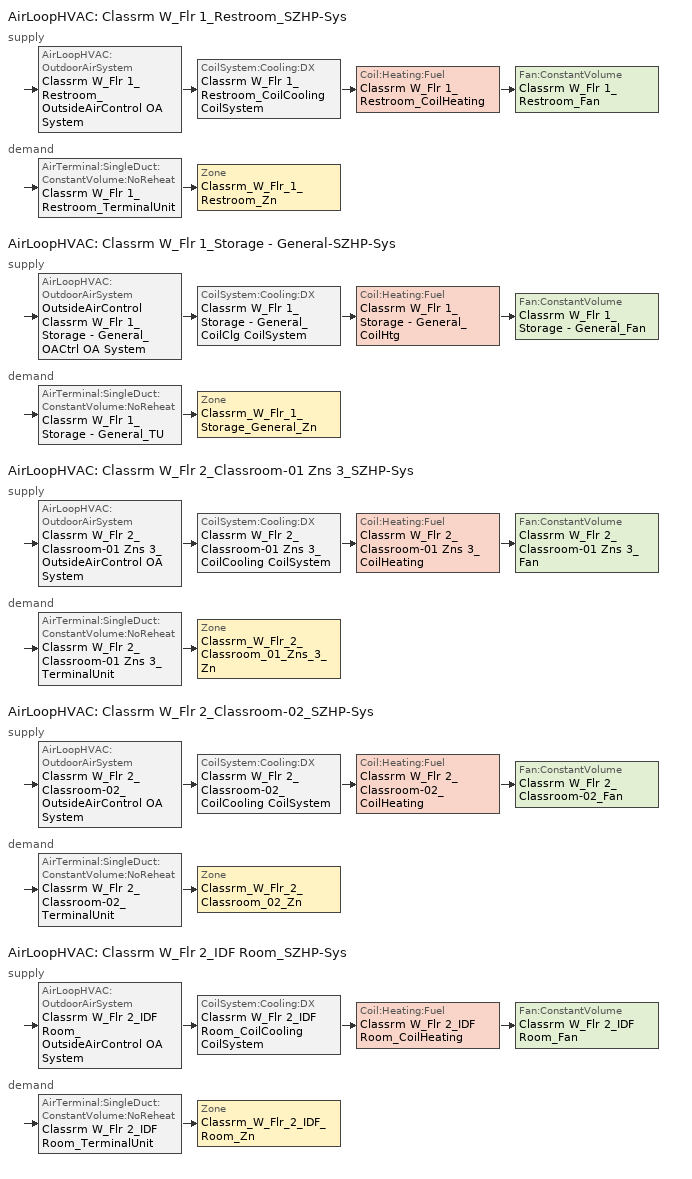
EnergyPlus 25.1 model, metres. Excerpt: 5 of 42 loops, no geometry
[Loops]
AirLoopHVAC 'Classrm W_Flr 1_Restroom_SZHP-Sys'
 supply: AirLoopHVAC:OutdoorAirSystem 'Classrm W_Flr 1_Restroom_OutsideAirControl OA System' > CoilSystem:Cooling:DX 'Classrm W_Flr 1_Restroom_CoilCooling CoilSystem' > Coil:Heating:Fuel 'Classrm W_Flr 1_Restroom_CoilHeating' > Fan:ConstantVolume 'Classrm W_Flr 1_Restroom_Fan'
 demand: AirTerminal:SingleDuct:ConstantVolume:NoReheat 'Classrm W_Flr 1_Restroom_TerminalUnit' > Zone 'Classrm_W_Flr_1_Restroom_Zn'
AirLoopHVAC 'Classrm W_Flr 1_Storage - General-SZHP-Sys'
 supply: AirLoopHVAC:OutdoorAirSystem 'OutsideAirControl Classrm W_Flr 1_Storage - General_OACtrl OA System' > CoilSystem:Cooling:DX 'Classrm W_Flr 1_Storage - General_CoilClg CoilSystem' > Coil:Heating:Fuel 'Classrm W_Flr 1_Storage - General_CoilHtg' > Fan:ConstantVolume 'Classrm W_Flr 1_Storage - General_Fan'
 demand: AirTerminal:SingleDuct:ConstantVolume:NoReheat 'Classrm W_Flr 1_Storage - General_TU' > Zone 'Classrm_W_Flr_1_Storage_General_Zn'
AirLoopHVAC 'Classrm W_Flr 2_Classroom-01 Zns 3_SZHP-Sys'
 supply: AirLoopHVAC:OutdoorAirSystem 'Classrm W_Flr 2_Classroom-01 Zns 3_OutsideAirControl OA System' > CoilSystem:Cooling:DX 'Classrm W_Flr 2_Classroom-01 Zns 3_CoilCooling CoilSystem' > Coil:Heating:Fuel 'Classrm W_Flr 2_Classroom-01 Zns 3_CoilHeating' > Fan:ConstantVolume 'Classrm W_Flr 2_Classroom-01 Zns 3_Fan'
 demand: AirTerminal:SingleDuct:ConstantVolume:NoReheat 'Classrm W_Flr 2_Classroom-01 Zns 3_TerminalUnit' > Zone 'Classrm_W_Flr_2_Classroom_01_Zns_3_Zn'
AirLoopHVAC 'Classrm W_Flr 2_Classroom-02_SZHP-Sys'
 supply: AirLoopHVAC:OutdoorAirSystem 'Classrm W_Flr 2_Classroom-02_OutsideAirControl OA System' > CoilSystem:Cooling:DX 'Classrm W_Flr 2_Classroom-02_CoilCooling CoilSystem' > Coil:Heating:Fuel 'Classrm W_Flr 2_Classroom-02_CoilHeating' > Fan:ConstantVolume 'Classrm W_Flr 2_Classroom-02_Fan'
 demand: AirTerminal:SingleDuct:ConstantVolume:NoReheat 'Classrm W_Flr 2_Classroom-02_TerminalUnit' > Zone 'Classrm_W_Flr_2_Classroom_02_Zn'
AirLoopHVAC 'Classrm W_Flr 2_IDF Room_SZHP-Sys'
 supply: AirLoopHVAC:OutdoorAirSystem 'Classrm W_Flr 2_IDF Room_OutsideAirControl OA System' > CoilSystem:Cooling:DX 'Classrm W_Flr 2_IDF Room_CoilCooling CoilSystem' > Coil:Heating:Fuel 'Classrm W_Flr 2_IDF Room_CoilHeating' > Fan:ConstantVolume 'Classrm W_Flr 2_IDF Room_Fan'
 demand: AirTerminal:SingleDuct:ConstantVolume:NoReheat 'Classrm W_Flr 2_IDF Room_TerminalUnit' > Zone 'Classrm_W_Flr_2_IDF_Room_Zn'
[DesignSpecification:OutdoorAir] Outdoor Air Method=Maximum; Outdoor Air Flow per Person {m3/s-person}=7.07921e-05; Outdoor Air Flow per Zone Floor Area {m3/s-m2}=0.000762; Outdoor Air Flow per Zone {m3/s}=0; Outdoor Air Flow Air Changes per Hour {1/hr}=0; Outdoor Air Schedule=SchoolK8ClassroomHVACAvail
DSOA_Classrm_W_Flr_2_IDF_Room_Zn; DSOA_Classrm_W_Flr_1_Restroom_Zn; DSOA_Classrm_W_Flr_1_Storage_General_Zn; DSOA_Classrm_W_Flr_2_Classroom_01_Zns_3_Zn; DSOA_Classrm_W_Flr_2_Classroom_02_Zn
[Sizing:Zone] Zone Cooling Design Supply Air Temperature Input Method=TemperatureDifference; Zone Cooling Design Supply Air Temperature {C}=14; Zone Cooling Design Supply Air Temperature Difference {deltaC}=11.1111; Zone Heating Design Supply Air Temperature Input Method=TemperatureDifference; Zone Heating Design Supply Air Temperature {C}=40; Zone Heating Design Supply Air Temperature Difference {deltaC}=13.8889; Zone Cooling Design Supply Air Humidity Ratio {kgWater/kgDryAir}=0.0085; Zone Heating Design Supply Air Humidity Ratio {kgWater/kgDryAir}=0.008; Zone Heating Sizing Factor=1; Zone Cooling Sizing Factor=1; Cooling Design Air Flow Method=DesignDay; Cooling Design Air Flow Rate {m3/s}=0; Cooling Minimum Air Flow per Zone Floor Area {m3/s-m2}=0; Cooling Minimum Air Flow {m3/s}=0; Cooling Minimum Air Flow Fraction=0; Heating Design Air Flow Method=DesignDay; Heating Design Air Flow Rate {m3/s}=0; Heating Maximum Air Flow per Zone Floor Area {m3/s-m2}=0; Heating Maximum Air Flow {m3/s}=0; Heating Maximum Air Flow Fraction=0; Account for Dedicated Outdoor Air System=No; Zone Load Sizing Method=Sensible Load Only No Latent Load; Zone Latent Cooling Design Supply Air Humidity Ratio Input Method=HumidityRatioDifference; Zone Cooling Design Supply Air Humidity Ratio Difference {kgWater/kgDryAir}=0.005; Zone Latent Heating Design Supply Air Humidity Ratio Input Method=HumidityRatioDifference; Zone Humidification Design Supply Air Humidity Ratio Difference {kgWater/kgDryAir}=0.005
Name | Design Specification Outdoor Air Object
Classrm_W_Flr_1_Restroom_Zn | DSOA_Classrm_W_Flr_1_Restroom_Zn
Classrm_W_Flr_1_Storage_General_Zn | DSOA_Classrm_W_Flr_1_Storage_General_Zn
Classrm_W_Flr_2_Classroom_01_Zns_3_Zn | DSOA_Classrm_W_Flr_2_Classroom_01_Zns_3_Zn
Classrm_W_Flr_2_Classroom_02_Zn | DSOA_Classrm_W_Flr_2_Classroom_02_Zn
Classrm_W_Flr_2_IDF_Room_Zn | DSOA_Classrm_W_Flr_2_IDF_Room_Zn
[Sizing:System] Type of Load to Size On=Sensible; Design Outdoor Air Flow Rate {m3/s}=Autosize; Central Heating Maximum System Air Flow Ratio=1; Preheat Design Temperature {C}=5.68434e-14; Preheat Design Humidity Ratio {kgWater/kgDryAir}=0; Precool Design Temperature {C}=5.68434e-14; Precool Design Humidity Ratio {kgWater/kgDryAir}=0; Central Cooling Design Supply Air Temperature {C}=12.7778; Central Heating Design Supply Air Temperature {C}=35; Type of Zone Sum to Use=NonCoincident; 100% Outdoor Air in Cooling=No; 100% Outdoor Air in Heating=No; Central Cooling Design Supply Air Humidity Ratio {kgWater/kgDryAir}=0.0085; Central Heating Design Supply Air Humidity Ratio {kgWater/kgDryAir}=0.008; Cooling Supply Air Flow Rate Method=DesignDay; Cooling Supply Air Flow Rate {m3/s}=0; Cooling Supply Air Flow Rate Per Floor Area {m3/s-m2}=0.00996765; Cooling Fraction of Autosized Cooling Supply Air Flow Rate=1; Cooling Supply Air Flow Rate Per Unit Cooling Capacity {m3/s-W}=3.94755e-05; Heating Supply Air Flow Rate Method=DesignDay; Heating Supply Air Flow Rate {m3/s}=0; Heating Supply Air Flow Rate Per Floor Area {m3/s-m2}=0.00996765; Heating Fraction of Autosized Heating Supply Air Flow Rate=1; Heating Fraction of Autosized Cooling Supply Air Flow Rate=1; Heating Supply Air Flow Rate Per Unit Heating Capacity {m3/s-W}=3.15882e-05; System Outdoor Air Method=ZoneSum; Zone Maximum Outdoor Air Fraction=1; Cooling Design Capacity Method=CoolingDesignCapacity; Cooling Design Capacity {W}=Autosize; Cooling Design Capacity Per Floor Area {W/m2}=234.7; Fraction of Autosized Cooling Design Capacity=1; Heating Design Capacity Method=HeatingDesignCapacity; Heating Design Capacity {W}=Autosize; Heating Design Capacity Per Floor Area {W/m2}=157; Fraction of Autosized Heating Design Capacity=1; Central Cooling Capacity Control Method=OnOff; Occupant Diversity=Autosize
Classrm W_Flr 1_Restroom_SZHP-Sys; Classrm W_Flr 1_Storage - General-SZHP-Sys; Classrm W_Flr 2_Classroom-01 Zns 3_SZHP-Sys; Classrm W_Flr 2_Classroom-02_SZHP-Sys; Classrm W_Flr 2_IDF Room_SZHP-Sys
[AirTerminal:SingleDuct:ConstantVolume:NoReheat] Availability Schedule=Always On Discrete; Maximum Air Flow Rate {m3/s}=Autosize
Classrm W_Flr 1_Restroom_TerminalUnit; Classrm W_Flr 1_Storage - General_TU; Classrm W_Flr 2_Classroom-01 Zns 3_TerminalUnit; Classrm W_Flr 2_Classroom-02_TerminalUnit; Classrm W_Flr 2_IDF Room_TerminalUnit
[Zone equipment]
Classrm_W_Flr_1_Restroom_Zn: Classrm W_Flr 1_Restroom_Zn PropExhFan, Classrm W_Flr 1_Restroom_TerminalUnit
Classrm_W_Flr_1_Storage_General_Zn: Classrm W_Flr 1_Storage - General_TU
Classrm_W_Flr_2_Classroom_01_Zns_3_Zn: Classrm W_Flr 2_Classroom-01 Zns 3_TerminalUnit
Classrm_W_Flr_2_Classroom_02_Zn: Classrm W_Flr 2_Classroom-02_TerminalUnit
Classrm_W_Flr_2_IDF_Room_Zn: Classrm W_Flr 2_IDF Room_TerminalUnit
[Fan:ConstantVolume] Availability Schedule=SchoolK8ClassroomHVACAvail; Fan Total Efficiency=0.57; Pressure Rise {Pa}=891.71; Maximum Flow Rate {m3/s}=Autosize; Motor Efficiency=0.88; Motor In Airstream Fraction=1
Classrm W_Flr 1_Restroom_Fan; Classrm W_Flr 1_Storage - General_Fan; Classrm W_Flr 2_Classroom-01 Zns 3_Fan; Classrm W_Flr 2_Classroom-02_Fan; Classrm W_Flr 2_IDF Room_Fan
[Fan:ZoneExhaust]
Classrm W_Flr 1_Restroom_Zn PropExhFan: Availability Schedule=SchoolK8ClassroomHVACAvail; Fan Total Efficiency=0.55575; Pressure Rise {Pa}=235.627; Maximum Flow Rate {m3/s}=0.117987; System Availability Manager Coupling Mode=Decoupled; Balanced Exhaust Fraction Schedule=Always On Discrete
[Coil:Cooling:DX:SingleSpeed] Availability Schedule=Always On Discrete; Gross Rated Total Cooling Capacity {W}=autosize; Gross Rated Sensible Heat Ratio=Autosize; Rated Air Flow Rate {m3/s}=Autosize; 2017 Rated Evaporator Fan Power Per Volume Flow Rate {W/(m3/s)}=773.3; 2023 Rated Evaporator Fan Power Per Volume Flow Rate {W/(m3/s)}=934.4; Total Cooling Capacity Function of Temperature Curve=CoilClgDXQRatio_fTwbToadbSI; Total Cooling Capacity Function of Flow Fraction Curve=CoilClgDXSnglQRatio_fCFMRatio; Energy Input Ratio Function of Flow Fraction Curve=CoilClgDXSnglEIRRatio_fCFMRatio; Part Load Fraction Correlation Curve=CoilClgDXSEEREIRRatio_fQFrac; Minimum Outdoor Dry-Bulb Temperature for Compressor Operation {C}=-25; Nominal Time for Condensate Removal to Begin {s}=0; Ratio of Initial Moisture Evaporation Rate and Steady State Latent Capacity=0; Maximum Cycling Rate {cycles/hr}=0; Latent Capacity Time Constant {s}=0; Condenser Type=AirCooled; Evaporative Condenser Effectiveness=0.9; Evaporative Condenser Air Flow Rate {m3/s}=Autosize; Evaporative Condenser Pump Rated Power Consumption {W}=Autosize; Maximum Outdoor Dry-Bulb Temperature for Crankcase Heater Operation {C}=10; Basin Heater Capacity {W/K}=0; Basin Heater Setpoint Temperature {C}=2
Name | Gross Rated Cooling COP {W/W} | Energy Input Ratio Function of Temperature Curve | Crankcase Heater Capacity {W}
Classrm W_Flr 1_Restroom_CoilCooling | 3.84 | CoilClgDXSEEREIR_fTwbToadbSI-34 | 14.0744
Classrm W_Flr 1_Storage - General_CoilClg | 3.84 | CoilClgDXSEEREIR_fTwbToadbSI-30 | 9.51959
Classrm W_Flr 2_Classroom-01 Zns 3_CoilCooling | 3.83 | CoilClgDXSEEREIR_fTwbToadbSI-31 | 81.2903
Classrm W_Flr 2_Classroom-02_CoilCooling | 3.84 | CoilClgDXSEEREIR_fTwbToadbSI-37 | 9.51959
Classrm W_Flr 2_IDF Room_CoilCooling | 3.84 | CoilClgDXSEEREIR_fTwbToadbSI-29 | 3.02487
[Coil:Heating:Fuel] Availability Schedule=Always On Discrete; Fuel Type=NaturalGas; Burner Efficiency=0.8; Nominal Capacity {W}=Autosize; On Cycle Parasitic Electric Load {W}=0; Part Load Fraction Correlation Curve=CoilHtgFurnFIRRatio_fQRatio; Off Cycle Parasitic Fuel Load {W}=0
Classrm W_Flr 1_Restroom_CoilHeating; Classrm W_Flr 1_Storage - General_CoilHtg; Classrm W_Flr 2_Classroom-01 Zns 3_CoilHeating; Classrm W_Flr 2_Classroom-02_CoilHeating; Classrm W_Flr 2_IDF Room_CoilHeating
[CoilSystem:Cooling:DX] Availability Schedule=Always On Discrete
Name | Cooling Coil
Classrm W_Flr 1_Restroom_CoilCooling CoilSystem | Classrm W_Flr 1_Restroom_CoilCooling
Classrm W_Flr 1_Storage - General_CoilClg CoilSystem | Classrm W_Flr 1_Storage - General_CoilClg
Classrm W_Flr 2_Classroom-01 Zns 3_CoilCooling CoilSystem | Classrm W_Flr 2_Classroom-01 Zns 3_CoilCooling
Classrm W_Flr 2_Classroom-02_CoilCooling CoilSystem | Classrm W_Flr 2_Classroom-02_CoilCooling
Classrm W_Flr 2_IDF Room_CoilCooling CoilSystem | Classrm W_Flr 2_IDF Room_CoilCooling
[Controller:OutdoorAir] Minimum Outdoor Air Flow Rate {m3/s}=0; Maximum Outdoor Air Flow Rate {m3/s}=Autosize; Economizer Control Type=NoEconomizer; Economizer Control Action Type=ModulateFlow; Economizer Maximum Limit Enthalpy {J/kg}=64000; Lockout Type=NoLockout; Minimum Limit Type=FixedMinimum; Minimum Outdoor Air Schedule=SchoolK8ClassroomHVACAvail; High Humidity Control=No; Control High Indoor Humidity Based on Outdoor Humidity Ratio=Yes; Heat Recovery Bypass Control Type=BypassWhenWithinEconomizerLimits; Economizer Operation Staging=InterlockedWithMechanicalCooling
Name | Mechanical Ventilation Controller
Classrm W_Flr 1_Restroom_OutsideAirControl | Classrm W_Flr 1_Restroom_OutsideAirControl Mech Vent Controller
OutsideAirControl Classrm W_Flr 1_Storage - General_OACtrl | OutsideAirControl Classrm W_Flr 1_Storage - General_OACtrl Mech Vent Controller
Classrm W_Flr 2_Classroom-01 Zns 3_OutsideAirControl | Classrm W_Flr 2_Classroom-01 Zns 3_OutsideAirControl Mech Vent Controller
Classrm W_Flr 2_Classroom-02_OutsideAirControl | Classrm W_Flr 2_Classroom-02_OutsideAirControl Mech Vent Controller
Classrm W_Flr 2_IDF Room_OutsideAirControl | Classrm W_Flr 2_IDF Room_OutsideAirControl Mech Vent Controller
[Controller:MechanicalVentilation] Availability Schedule=SchoolK8ClassroomHVACAvail; Demand Controlled Ventilation=No; System Outdoor Air Method=ZoneSum
Name | Zone or ZoneList 1 | Design Specification Outdoor Air Object Name 1
Classrm W_Flr 1_Restroom_OutsideAirControl Mech Vent Controller | Classrm_W_Flr_1_Restroom_Zn | DSOA_Classrm_W_Flr_1_Restroom_Zn
OutsideAirControl Classrm W_Flr 1_Storage - General_OACtrl Mech Vent Controller | Classrm_W_Flr_1_Storage_General_Zn | DSOA_Classrm_W_Flr_1_Storage_General_Zn
Classrm W_Flr 2_Classroom-01 Zns 3_OutsideAirControl Mech Vent Controller | Classrm_W_Flr_2_Classroom_01_Zns_3_Zn | DSOA_Classrm_W_Flr_2_Classroom_01_Zns_3_Zn
Classrm W_Flr 2_Classroom-02_OutsideAirControl Mech Vent Controller | Classrm_W_Flr_2_Classroom_02_Zn | DSOA_Classrm_W_Flr_2_Classroom_02_Zn
Classrm W_Flr 2_IDF Room_OutsideAirControl Mech Vent Controller | Classrm_W_Flr_2_IDF_Room_Zn | DSOA_Classrm_W_Flr_2_IDF_Room_Zn
[AirLoopHVAC] Design Supply Air Flow Rate {m3/s}=Autosize; Design Return Air Flow Fraction of Supply Air Flow=1
Classrm W_Flr 1_Restroom_SZHP-Sys; Classrm W_Flr 1_Storage - General-SZHP-Sys; Classrm W_Flr 2_Classroom-01 Zns 3_SZHP-Sys; Classrm W_Flr 2_Classroom-02_SZHP-Sys; Classrm W_Flr 2_IDF Room_SZHP-Sys
[AvailabilityManager:NightCycle] Applicability Schedule=Always On Discrete; Fan Schedule=SchoolK8ClassroomHVACAvail; Control Type=CycleOnControlZone; Thermostat Tolerance {deltaC}=1.11111; Cycling Run Time Control Type=ThermostatWithMinimumRunTime; Cycling Run Time {s}=900
Name | Control Zone or Zone List
Availability Manager Night Cycle 34 | Classrm_W_Flr_1_Restroom_Zn
Availability Manager Night Cycle 30 | Classrm_W_Flr_1_Storage_General_Zn
Availability Manager Night Cycle 31 | Classrm_W_Flr_2_Classroom_01_Zns_3_Zn
Availability Manager Night Cycle 37 | Classrm_W_Flr_2_Classroom_02_Zn
Availability Manager Night Cycle 29 | Classrm_W_Flr_2_IDF_Room_Zn
[SetpointManager:SingleZone:Reheat] Control Variable=Temperature; Minimum Supply Air Temperature {C}=-99; Maximum Supply Air Temperature {C}=99
Name | Control Zone | Setpoint Node or NodeList
Setpoint Manager Single Zone Reheat 34 | Classrm_W_Flr_1_Restroom_Zn | Classrm W_Flr 1_Restroom_Fan Outlet Node
Setpoint Manager Single Zone Reheat 30 | Classrm_W_Flr_1_Storage_General_Zn | Classrm W_Flr 1_Storage - General_Fan Outlet Node
Setpoint Manager Single Zone Reheat 31 | Classrm_W_Flr_2_Classroom_01_Zns_3_Zn | Classrm W_Flr 2_Classroom-01 Zns 3_Fan Outlet Node
Setpoint Manager Single Zone Reheat 37 | Classrm_W_Flr_2_Classroom_02_Zn | Classrm W_Flr 2_Classroom-02_Fan Outlet Node
Setpoint Manager Single Zone Reheat 29 | Classrm_W_Flr_2_IDF_Room_Zn | Classrm W_Flr 2_IDF Room_Fan Outlet Node
[SetpointManager:MixedAir] Control Variable=Temperature
Name | Setpoint Node or NodeList
Classrm W_Flr 1_Restroom_OutsideAirControl OA System Mixed Air Node OS Default SPM | Classrm W_Flr 1_Restroom_OutsideAirControl OA System Mixed Air Node
Classrm W_Flr 1_Restroom_CoilCooling Outlet Node OS Default SPM | Classrm W_Flr 1_Restroom_CoilCooling Outlet Node
Classrm W_Flr 1_Restroom_CoilHeating Outlet Node OS Default SPM | Classrm W_Flr 1_Restroom_CoilHeating Outlet Node
OutsideAirControl Classrm W_Flr 1_Storage - General_OACtrl OA System Mixed Air Node OS Default SPM | OutsideAirControl Classrm W_Flr 1_Storage - General_OACtrl OA System Mixed Air Node
Classrm W_Flr 1_Storage - General_CoilClg Outlet Node OS Default SPM | Classrm W_Flr 1_Storage - General_CoilClg Outlet Node
Classrm W_Flr 1_Storage - General_CoilHtg Outlet Node OS Default SPM | Classrm W_Flr 1_Storage - General_CoilHtg Outlet Node
Classrm W_Flr 2_Classroom-01 Zns 3_OutsideAirControl OA System Mixed Air Node OS Default SPM | Classrm W_Flr 2_Classroom-01 Zns 3_OutsideAirControl OA System Mixed Air Node
Classrm W_Flr 2_Classroom-01 Zns 3_CoilCooling Outlet Node OS Default SPM | Classrm W_Flr 2_Classroom-01 Zns 3_CoilCooling Outlet Node
Classrm W_Flr 2_Classroom-01 Zns 3_CoilHeating Outlet Node OS Default SPM | Classrm W_Flr 2_Classroom-01 Zns 3_CoilHeating Outlet Node
Classrm W_Flr 2_Classroom-02_OutsideAirControl OA System Mixed Air Node OS Default SPM | Classrm W_Flr 2_Classroom-02_OutsideAirControl OA System Mixed Air Node
Classrm W_Flr 2_Classroom-02_CoilCooling Outlet Node OS Default SPM | Classrm W_Flr 2_Classroom-02_CoilCooling Outlet Node
Classrm W_Flr 2_Classroom-02_CoilHeating Outlet Node OS Default SPM | Classrm W_Flr 2_Classroom-02_CoilHeating Outlet Node
Classrm W_Flr 2_IDF Room_OutsideAirControl OA System Mixed Air Node OS Default SPM | Classrm W_Flr 2_IDF Room_OutsideAirControl OA System Mixed Air Node
Classrm W_Flr 2_IDF Room_CoilCooling Outlet Node OS Default SPM | Classrm W_Flr 2_IDF Room_CoilCooling Outlet Node
Classrm W_Flr 2_IDF Room_CoilHeating Outlet Node OS Default SPM | Classrm W_Flr 2_IDF Room_CoilHeating Outlet Node
[Schedule:Day:Hourly]
SchoolK8ClassroomHVACAvailWD: 0, 0, 0, 0, 0, 0, 1, 1, 1, 1, 1, 1, 1, 1, 1, 1, 1, 1, 1, 1, 1, 1, 0, 0
SchoolK8ClassroomHVACAvailSat: 0, 0, 0, 0, 0, 0, 0, 1, 1, 1, 1, 1, 1, 0, 0, 0, 0, 0, 0, 0, 0, 0, 0, 0
SchoolK8ClassroomHVACAvailSun: 0, 0, 0, 0, 0, 0, 0, 0, 0, 0, 0, 0, 0, 0, 0, 0, 0, 0, 0, 0, 0, 0, 0, 0
[Schedule:Week:Daily]
SchoolK8ClassroomHVACAvailWk: SchoolK8ClassroomHVACAvailSun, SchoolK8ClassroomHVACAvailWD, SchoolK8ClassroomHVACAvailWD, SchoolK8ClassroomHVACAvailWD, SchoolK8ClassroomHVACAvailWD, SchoolK8ClassroomHVACAvailWD, SchoolK8ClassroomHVACAvailSat, SchoolK8ClassroomHVACAvailSun, SchoolK8ClassroomHVACAvailWD, SchoolK8ClassroomHVACAvailWD, SchoolK8ClassroomHVACAvailSun, SchoolK8ClassroomHVACAvailSun
[Schedule:Year]
SchoolK8ClassroomHVACAvail: SchoolK8ClassroomHVACAvailWk, 1, 1, 12, 31
[Schedule:Constant]
Always On Discrete: Hourly Value=1
[Curve:Quadratic]
Name | Coefficient1 Constant | Coefficient2 x | Coefficient3 x**2 | Minimum Value of x | Maximum Value of x | Minimum Curve Output | Maximum Curve Output
CoilClgDXSnglQRatio_fCFMRatio | 0.8 | 0.2 | 0 | 0 | 100 | 0.8
CoilClgDXSnglEIRRatio_fCFMRatio | 1.156 | -0.1816 | 0.0256 | 0 | 100
CoilHtgFurnFIRRatio_fQRatio | 0.01861 | 1.09421 | -0.112819 | 0.7 | 1 | 0.73 | 1
[Curve:Cubic]
CoilClgDXSEEREIRRatio_fQFrac: Coefficient1 Constant=1; Coefficient2 x=0; Coefficient3 x**2=0; Coefficient4 x**3=0; Minimum Value of x=0.7; Maximum Value of x=1; Minimum Curve Output=1; Maximum Curve Output=1
[Curve:Biquadratic]
CoilClgDXQRatio_fTwbToadbSI: Coefficient1 Constant=0.86779; Coefficient2 x=0.014245; Coefficient3 x**2=0.000554; Coefficient4 y=-0.007569; Coefficient5 y**2=3.2e-05; Coefficient6 x*y=-0.000191; Minimum Value of x=13.89; Maximum Value of x=25; Minimum Value of y=23.89; Maximum Value of y=46.11; Minimum Curve Output=0.77; Maximum Curve Output=1.29
[Table:IndependentVariable]
CoilClgDXSEEREIR_fTwbToadbSI-34_IndependentVariable_0; CoilClgDXSEEREIR_fTwbToadbSI-30_IndependentVariable_0; CoilClgDXSEEREIR_fTwbToadbSI-31_IndependentVariable_0; CoilClgDXSEEREIR_fTwbToadbSI-37_IndependentVariable_0; CoilClgDXSEEREIR_fTwbToadbSI-29_IndependentVariable_0: Cubic, Constant, 13.89, 25, Temperature, 13.89, 19.44, 25
CoilClgDXSEEREIR_fTwbToadbSI-34_IndependentVariable_1; CoilClgDXSEEREIR_fTwbToadbSI-30_IndependentVariable_1; CoilClgDXSEEREIR_fTwbToadbSI-31_IndependentVariable_1; CoilClgDXSEEREIR_fTwbToadbSI-37_IndependentVariable_1; CoilClgDXSEEREIR_fTwbToadbSI-29_IndependentVariable_1: Cubic, Constant, 27.78, 43.33, Temperature, 27.78, 35, 43.33
[Table:IndependentVariableList]
CoilClgDXSEEREIR_fTwbToadbSI-34_IndependentVariableList: CoilClgDXSEEREIR_fTwbToadbSI-34_IndependentVariable_0, CoilClgDXSEEREIR_fTwbToadbSI-34_IndependentVariable_1
CoilClgDXSEEREIR_fTwbToadbSI-30_IndependentVariableList: CoilClgDXSEEREIR_fTwbToadbSI-30_IndependentVariable_0, CoilClgDXSEEREIR_fTwbToadbSI-30_IndependentVariable_1
CoilClgDXSEEREIR_fTwbToadbSI-31_IndependentVariableList: CoilClgDXSEEREIR_fTwbToadbSI-31_IndependentVariable_0, CoilClgDXSEEREIR_fTwbToadbSI-31_IndependentVariable_1
CoilClgDXSEEREIR_fTwbToadbSI-37_IndependentVariableList: CoilClgDXSEEREIR_fTwbToadbSI-37_IndependentVariable_0, CoilClgDXSEEREIR_fTwbToadbSI-37_IndependentVariable_1
CoilClgDXSEEREIR_fTwbToadbSI-29_IndependentVariableList: CoilClgDXSEEREIR_fTwbToadbSI-29_IndependentVariable_0, CoilClgDXSEEREIR_fTwbToadbSI-29_IndependentVariable_1
[Table:Lookup]
CoilClgDXSEEREIR_fTwbToadbSI-34: CoilClgDXSEEREIR_fTwbToadbSI-34_IndependentVariableList, DivisorOnly, 1, Dimensionless, 0.916875, 1.16301, 1.41138, 0.78414, 1, 1.21791, 0.690413, 0.884805, 1.08116
CoilClgDXSEEREIR_fTwbToadbSI-30: CoilClgDXSEEREIR_fTwbToadbSI-30_IndependentVariableList, DivisorOnly, 1, Dimensionless, 0.916875, 1.16301, 1.41138, 0.78414, 1, 1.21791, 0.690413, 0.884805, 1.08116
CoilClgDXSEEREIR_fTwbToadbSI-31: CoilClgDXSEEREIR_fTwbToadbSI-31_IndependentVariableList, DivisorOnly, 1, Dimensionless, 0.916875, 1.16301, 1.41138, 0.78414, 1, 1.21791, 0.690413, 0.884805, 1.08116
CoilClgDXSEEREIR_fTwbToadbSI-37: CoilClgDXSEEREIR_fTwbToadbSI-37_IndependentVariableList, DivisorOnly, 1, Dimensionless, 0.916875, 1.16301, 1.41138, 0.78414, 1, 1.21791, 0.690413, 0.884805, 1.08116
CoilClgDXSEEREIR_fTwbToadbSI-29: CoilClgDXSEEREIR_fTwbToadbSI-29_IndependentVariableList, DivisorOnly, 1, Dimensionless, 0.916875, 1.16301, 1.41138, 0.78414, 1, 1.21791, 0.690413, 0.884805, 1.08116
